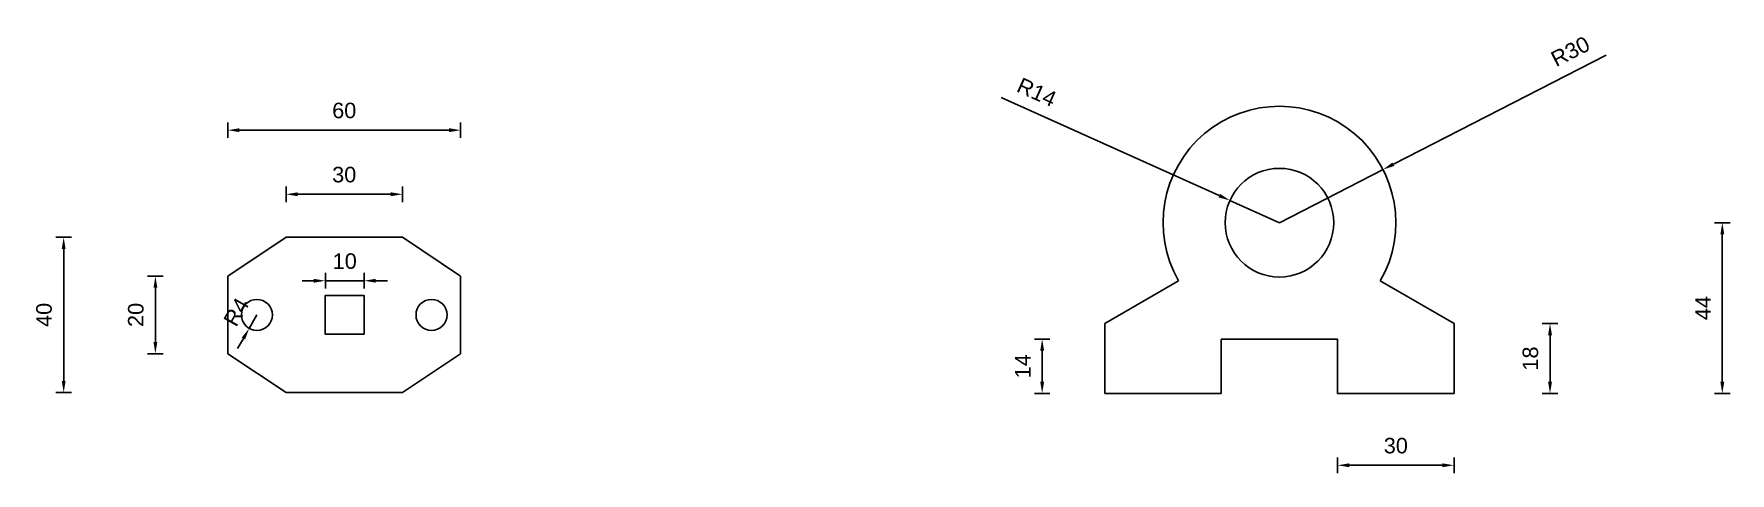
# Model space of a CAD drawing. Header units: millimetres. Extents: x 2100 to 32787, y 24082 to 35493.
# Drawn here: x 4572.5 to 5009.6, y 26051.8 to 26165 of the extents above; entities that cross this region are included whole.
import ezdxf

# ---------------------------------------------------------------- set-up
doc = ezdxf.new("R2010")
doc.units = ezdxf.units.MM
doc.linetypes.add('HIDDEN2', pattern=[4.7625, 3.175, -1.5875])
doc.layers.get('Defpoints').update_dxf_attribs({"color": 231, "linetype": 'HIDDEN2'})
doc.layers.add('ÖLÇÜ', color=181, linetype='Continuous')
doc.styles.get("Standard").update_dxf_attribs({"font": 'arial.ttf'})
doc.dimstyles.new('ISO-25', dxfattribs={"dimtxt": 4, "dimasz": 3, "dimexe": 2, "dimexo": 0.625, "dimgap": 3, "dimtad": 1, "dimtxsty": 'Standard', "dimcen": 2.5, "dimadec": 0, "dimazin": 0, "dimtfac": 1, "dimtix": 1, "dimtmove": 0, "dimatfit": 0, "dimfxl": 2, "dimfxlon": 1, "dimarcsym": 0})

# ---------------------------------------------------------------- blocks, each defined once
blk = doc.blocks.new('*D1659')
at = {"layer": 'Defpoints', "color": 0, "lineweight": 70, "ltscale": 3, "transparency": 16777216}
for p in [(4667.44, 26123.67), (4637.44, 26112.58), (4667.44, 26112.58)]:
    blk.add_point(p, dxfattribs=at)
at = {"layer": 'ÖLÇÜ', "color": 0, "lineweight": -2, "ltscale": 3, "transparency": 16777216}
for p, q in [((4637.44, 26121.67), (4637.44, 26125.67)), ((4640.44, 26123.67), (4664.44, 26123.67)), ((4667.44, 26121.67), (4667.44, 26125.67))]:
    blk.add_line(p, q, dxfattribs=at)
at = {"layer": 'ÖLÇÜ', "color": 0, "lineweight": 70, "ltscale": 3, "transparency": 16777216}
for points in [[(4640.44, 26124.17), (4640.44, 26123.17), (4637.44, 26123.67)], [(4664.44, 26124.17), (4664.44, 26123.17), (4667.44, 26123.67)]]:
    blk.add_solid(points, dxfattribs=at)
at = {"layer": 'ÖLÇÜ', "color": 0, "ltscale": 3, "transparency": 16777216, "insert": (4652.44, 26128.71), "char_height": 4, "attachment_point": 5}
blk.add_mtext('30', dxfattribs=at)
blk = doc.blocks.new('*D1660')
at = {"layer": 'Defpoints', "color": 0, "lineweight": 70, "ltscale": 3, "transparency": 16777216}
for p in [(4622.44, 26102.58), (4603.77, 26082.58), (4622.44, 26082.58)]:
    blk.add_point(p, dxfattribs=at)
at = {"layer": 'ÖLÇÜ', "color": 0, "lineweight": -2, "ltscale": 3, "transparency": 16777216}
for p, q in [((4605.77, 26102.58), (4601.77, 26102.58)), ((4603.77, 26099.58), (4603.77, 26085.58)), ((4605.77, 26082.58), (4601.77, 26082.58))]:
    blk.add_line(p, q, dxfattribs=at)
at = {"layer": 'ÖLÇÜ', "color": 0, "lineweight": 70, "ltscale": 3, "transparency": 16777216}
for points in [[(4603.27, 26099.58), (4604.27, 26099.58), (4603.77, 26102.58)], [(4603.27, 26085.58), (4604.27, 26085.58), (4603.77, 26082.58)]]:
    blk.add_solid(points, dxfattribs=at)
at = {"layer": 'ÖLÇÜ', "color": 0, "ltscale": 3, "transparency": 16777216, "insert": (4598.73, 26092.58), "char_height": 4, "attachment_point": 5, "rotation": 90}
blk.add_mtext('20', dxfattribs=at)
blk = doc.blocks.new('*D1661')
at = {"layer": 'Defpoints', "color": 0, "lineweight": 70, "ltscale": 3, "transparency": 16777216}
for p in [(4682.44, 26140.18), (4622.44, 26102.58), (4682.44, 26102.58)]:
    blk.add_point(p, dxfattribs=at)
at = {"layer": 'ÖLÇÜ', "color": 0, "lineweight": -2, "ltscale": 3, "transparency": 16777216}
for p, q in [((4622.44, 26138.18), (4622.44, 26142.18)), ((4625.44, 26140.18), (4679.44, 26140.18)), ((4682.44, 26138.18), (4682.44, 26142.18))]:
    blk.add_line(p, q, dxfattribs=at)
at = {"layer": 'ÖLÇÜ', "color": 0, "lineweight": 70, "ltscale": 3, "transparency": 16777216}
for points in [[(4625.44, 26140.68), (4625.44, 26139.68), (4622.44, 26140.18)], [(4679.44, 26140.68), (4679.44, 26139.68), (4682.44, 26140.18)]]:
    blk.add_solid(points, dxfattribs=at)
at = {"layer": 'ÖLÇÜ', "color": 0, "ltscale": 3, "transparency": 16777216, "insert": (4652.44, 26145.23), "char_height": 4, "attachment_point": 5}
blk.add_mtext('60', dxfattribs=at)
blk = doc.blocks.new('*D1591')
at = {"layer": 'Defpoints', "color": 0, "lineweight": 70, "ltscale": 3, "transparency": 16777216}
for p in [(4629.94, 26092.58), (4627.95, 26089.11)]:
    blk.add_point(p, dxfattribs=at)
at = {"layer": 'ÖLÇÜ', "color": 0, "lineweight": -2, "ltscale": 3, "transparency": 16777216}
for p, q in [((4629.94, 26092.58), (4627.95, 26089.11)), ((4626.46, 26086.51), (4624.97, 26083.91))]:
    blk.add_line(p, q, dxfattribs=at)
at = {"layer": 'ÖLÇÜ', "color": 0, "lineweight": 70, "ltscale": 3, "transparency": 16777216}
blk.add_solid([(4626.03, 26086.76), (4626.89, 26086.26), (4627.95, 26089.11)], dxfattribs=at)
at = {"layer": 'ÖLÇÜ', "color": 0, "ltscale": 3, "transparency": 16777216, "insert": (4624.61, 26093.33), "char_height": 4, "attachment_point": 5, "rotation": 60.1899}
blk.add_mtext('R4', dxfattribs=at)
blk = doc.blocks.new('*D1662')
at = {"layer": 'Defpoints', "color": 0, "lineweight": 70, "ltscale": 3, "transparency": 16777216}
for p in [(4657.57, 26101.38), (4647.57, 26097.58), (4657.57, 26097.58)]:
    blk.add_point(p, dxfattribs=at)
at = {"layer": 'ÖLÇÜ', "color": 0, "lineweight": -2, "ltscale": 3, "transparency": 16777216}
for p, q in [((4644.57, 26101.38), (4641.57, 26101.38)), ((4647.57, 26099.38), (4647.57, 26103.38)), ((4647.57, 26101.38), (4657.57, 26101.38)), ((4657.57, 26099.38), (4657.57, 26103.38)), ((4660.57, 26101.38), (4663.57, 26101.38))]:
    blk.add_line(p, q, dxfattribs=at)
at = {"layer": 'ÖLÇÜ', "color": 0, "lineweight": 70, "ltscale": 3, "transparency": 16777216}
for points in [[(4644.57, 26101.88), (4644.57, 26100.88), (4647.57, 26101.38)], [(4660.57, 26101.88), (4660.57, 26100.88), (4657.57, 26101.38)]]:
    blk.add_solid(points, dxfattribs=at)
at = {"layer": 'ÖLÇÜ', "color": 0, "ltscale": 3, "transparency": 16777216, "insert": (4652.57, 26106.42), "char_height": 4, "attachment_point": 5}
blk.add_mtext('10', dxfattribs=at)
blk = doc.blocks.new('*D1663')
at = {"layer": 'Defpoints', "color": 0, "lineweight": 70, "ltscale": 3, "transparency": 16777216}
for p in [(4637.44, 26112.58), (4580.13, 26072.58), (4637.44, 26072.58)]:
    blk.add_point(p, dxfattribs=at)
at = {"layer": 'ÖLÇÜ', "color": 0, "lineweight": -2, "ltscale": 3, "transparency": 16777216}
for p, q in [((4582.13, 26112.58), (4578.13, 26112.58)), ((4580.13, 26109.58), (4580.13, 26075.58)), ((4582.13, 26072.58), (4578.13, 26072.58))]:
    blk.add_line(p, q, dxfattribs=at)
at = {"layer": 'ÖLÇÜ', "color": 0, "lineweight": 70, "ltscale": 3, "transparency": 16777216}
for points in [[(4579.63, 26109.58), (4580.63, 26109.58), (4580.13, 26112.58)], [(4579.63, 26075.58), (4580.63, 26075.58), (4580.13, 26072.58)]]:
    blk.add_solid(points, dxfattribs=at)
at = {"layer": 'ÖLÇÜ', "color": 0, "ltscale": 3, "transparency": 16777216, "insert": (4575.08, 26092.58), "char_height": 4, "attachment_point": 5, "rotation": 90}
blk.add_mtext('40', dxfattribs=at)
blk = doc.blocks.new('*D1664')
at = {"layer": 'Defpoints', "color": 0, "lineweight": 70, "ltscale": 3, "transparency": 16777216}
for p in [(4938.49, 26090.34), (4938.49, 26072.34), (4963.23, 26072.34)]:
    blk.add_point(p, dxfattribs=at)
at = {"layer": 'ÖLÇÜ', "color": 0, "lineweight": -2, "ltscale": 3, "transparency": 16777216}
for p, q in [((4961.23, 26090.34), (4965.23, 26090.34)), ((4963.23, 26087.34), (4963.23, 26075.34)), ((4961.23, 26072.34), (4965.23, 26072.34))]:
    blk.add_line(p, q, dxfattribs=at)
at = {"layer": 'ÖLÇÜ', "color": 0, "lineweight": 70, "ltscale": 3, "transparency": 16777216}
for points in [[(4962.73, 26087.34), (4963.73, 26087.34), (4963.23, 26090.34)], [(4962.73, 26075.34), (4963.73, 26075.34), (4963.23, 26072.34)]]:
    blk.add_solid(points, dxfattribs=at)
at = {"layer": 'ÖLÇÜ', "color": 0, "ltscale": 3, "transparency": 16777216, "insert": (4958.19, 26081.34), "char_height": 4, "attachment_point": 5, "rotation": 90}
blk.add_mtext('18', dxfattribs=at)
blk = doc.blocks.new('*D1665')
at = {"layer": 'Defpoints', "color": 0, "lineweight": 70, "ltscale": 3, "transparency": 16777216}
for p in [(4908.49, 26072.34), (4938.49, 26072.34), (4908.49, 26053.83)]:
    blk.add_point(p, dxfattribs=at)
at = {"layer": 'ÖLÇÜ', "color": 0, "lineweight": -2, "ltscale": 3, "transparency": 16777216}
for p, q in [((4908.49, 26055.83), (4908.49, 26051.83)), ((4938.49, 26055.83), (4938.49, 26051.83)), ((4935.49, 26053.83), (4911.49, 26053.83))]:
    blk.add_line(p, q, dxfattribs=at)
at = {"layer": 'ÖLÇÜ', "color": 0, "lineweight": 70, "ltscale": 3, "transparency": 16777216}
for points in [[(4911.49, 26054.33), (4911.49, 26053.33), (4908.49, 26053.83)], [(4935.49, 26054.33), (4935.49, 26053.33), (4938.49, 26053.83)]]:
    blk.add_solid(points, dxfattribs=at)
at = {"layer": 'ÖLÇÜ', "color": 0, "ltscale": 3, "transparency": 16777216, "insert": (4923.49, 26058.87), "char_height": 4, "attachment_point": 5}
blk.add_mtext('30', dxfattribs=at)
blk = doc.blocks.new('*D1666')
at = {"layer": 'Defpoints', "color": 0, "lineweight": 70, "ltscale": 3, "transparency": 16777216}
for p in [(4832.33, 26086.34), (4878.49, 26086.34), (4878.49, 26072.34)]:
    blk.add_point(p, dxfattribs=at)
at = {"layer": 'ÖLÇÜ', "color": 0, "lineweight": -2, "ltscale": 3, "transparency": 16777216}
for p, q in [((4834.33, 26086.34), (4830.33, 26086.34)), ((4832.33, 26075.34), (4832.33, 26083.34)), ((4834.33, 26072.34), (4830.33, 26072.34))]:
    blk.add_line(p, q, dxfattribs=at)
at = {"layer": 'ÖLÇÜ', "color": 0, "lineweight": 70, "ltscale": 3, "transparency": 16777216}
for points in [[(4831.83, 26083.34), (4832.83, 26083.34), (4832.33, 26086.34)], [(4831.83, 26075.34), (4832.83, 26075.34), (4832.33, 26072.34)]]:
    blk.add_solid(points, dxfattribs=at)
at = {"layer": 'ÖLÇÜ', "color": 0, "ltscale": 3, "transparency": 16777216, "insert": (4827.33, 26079.34), "char_height": 4, "attachment_point": 5, "rotation": 90}
blk.add_mtext('14', dxfattribs=at)
blk = doc.blocks.new('*D1667')
at = {"layer": 'Defpoints', "color": 0, "lineweight": 70, "ltscale": 3, "transparency": 16777216}
for p in [(4893.49, 26116.34), (4893.49, 26072.34), (5007.64, 26072.34)]:
    blk.add_point(p, dxfattribs=at)
at = {"layer": 'ÖLÇÜ', "color": 0, "lineweight": -2, "ltscale": 3, "transparency": 16777216}
for p, q in [((5005.64, 26116.34), (5009.64, 26116.34)), ((5007.64, 26113.34), (5007.64, 26075.34)), ((5005.64, 26072.34), (5009.64, 26072.34))]:
    blk.add_line(p, q, dxfattribs=at)
at = {"layer": 'ÖLÇÜ', "color": 0, "lineweight": 70, "ltscale": 3, "transparency": 16777216}
for points in [[(5007.14, 26113.34), (5008.14, 26113.34), (5007.64, 26116.34)], [(5007.14, 26075.34), (5008.14, 26075.34), (5007.64, 26072.34)]]:
    blk.add_solid(points, dxfattribs=at)
at = {"layer": 'ÖLÇÜ', "color": 0, "ltscale": 3, "transparency": 16777216, "insert": (5002.64, 26094.34), "char_height": 4, "attachment_point": 5, "rotation": 90}
blk.add_mtext('44', dxfattribs=at)
blk = doc.blocks.new('*D1592')
at = {"layer": 'Defpoints', "color": 0, "lineweight": 70, "ltscale": 3, "transparency": 16777216}
for p in [(4920.18, 26130.03), (4893.49, 26116.34)]:
    blk.add_point(p, dxfattribs=at)
at = {"layer": 'ÖLÇÜ', "color": 0, "lineweight": -2, "ltscale": 3, "transparency": 16777216}
for p, q in [((4922.85, 26131.4), (4977.69, 26159.53)), ((4893.49, 26116.34), (4920.18, 26130.03))]:
    blk.add_line(p, q, dxfattribs=at)
at = {"layer": 'ÖLÇÜ', "color": 0, "lineweight": 70, "ltscale": 3, "transparency": 16777216}
blk.add_solid([(4922.62, 26131.85), (4923.08, 26130.96), (4920.18, 26130.03)], dxfattribs=at)
at = {"layer": 'ÖLÇÜ', "color": 0, "ltscale": 3, "transparency": 16777216, "insert": (4968.47, 26160.47), "char_height": 4, "attachment_point": 5, "rotation": 27.1585}
blk.add_mtext('R30', dxfattribs=at)
blk = doc.blocks.new('*D1593')
at = {"layer": 'Defpoints', "color": 0, "lineweight": 70, "ltscale": 3, "transparency": 16777216}
for p in [(4880.72, 26122.08), (4893.49, 26116.34)]:
    blk.add_point(p, dxfattribs=at)
at = {"layer": 'ÖLÇÜ', "color": 0, "lineweight": -2, "ltscale": 3, "transparency": 16777216}
for p, q in [((4877.99, 26123.32), (4821.79, 26148.61)), ((4893.49, 26116.34), (4880.72, 26122.08))]:
    blk.add_line(p, q, dxfattribs=at)
at = {"layer": 'ÖLÇÜ', "color": 0, "lineweight": 70, "ltscale": 3, "transparency": 16777216}
blk.add_solid([(4878.19, 26123.77), (4877.78, 26122.86), (4880.72, 26122.08)], dxfattribs=at)
at = {"layer": 'ÖLÇÜ', "color": 0, "ltscale": 3, "transparency": 16777216, "insert": (4830.93, 26149.98), "char_height": 4, "attachment_point": 5, "rotation": 335.7708}
blk.add_mtext('R14', dxfattribs=at)

msp = doc.modelspace()

# ---------------------------------------------------------------- linework, layer by layer
at = {"ltscale": 0.2}
for p, q in [((4622.439, 26102.584), (4637.439, 26112.584)), ((4637.439, 26112.584), (4667.439, 26112.584)), ((4682.439, 26102.584), (4667.439, 26112.584)), ((4622.439, 26092.584), (4622.439, 26102.584)), ((4682.439, 26102.584), (4682.439, 26082.584)), ((4622.439, 26092.584), (4622.439, 26082.584)), ((4622.439, 26082.584), (4637.439, 26072.584)), ((4682.439, 26082.584), (4667.439, 26072.584)), ((4878.489, 26072.339), (4878.489, 26086.339)), ((4878.489, 26086.339), (4908.489, 26086.339)), ((4908.489, 26086.339), (4908.489, 26072.339)), ((4637.439, 26072.584), (4667.439, 26072.584))]:
    msp.add_line(p, q, dxfattribs=at)
for points in [[(4878.489, 26072.339), (4848.489, 26072.339), (4848.489, 26090.339), (4867.513, 26101.33)], [(4908.489, 26072.339), (4938.489, 26072.339), (4938.489, 26090.339), (4919.465, 26101.33)]]:
    msp.add_lwpolyline(points, dxfattribs=at)
msp.add_lwpolyline([(4647.568, 26087.584), (4647.568, 26097.584), (4657.568, 26097.584), (4657.568, 26087.584)], close=True, dxfattribs=at)
for centre, radius in [((4893.489, 26116.339), 14), ((4629.939, 26092.584), 4), ((4674.939, 26092.584), 4)]:
    msp.add_circle(centre, radius, dxfattribs=at)
msp.add_arc((4893.489, 26116.339), 30, 329.98163, 210.01837, dxfattribs=at)

# ---------------------------------------------------------------- dimensions: what is measured, and where the dimension line sits
at = {"layer": 'ÖLÇÜ', "ltscale": 3}
for mpoint, picture, middle in [((4920.181, 26130.032), '*D1592', (4970.773, 26155.987)), ((4880.722, 26122.084), '*D1593', (4828.876, 26145.416))]:
    dim = msp.add_radius_dim(center=(4893.489, 26116.339), mpoint=mpoint, dimstyle='ISO-25', dxfattribs=at)
    dim.commit()
    dim.dimension.update_dxf_attribs({"geometry": picture, "text_midpoint": middle, "dimtype": 164})
for base, p1, p2, picture, middle in [((4682.439, 26140.184), (4622.439, 26102.584), (4682.439, 26102.584), '*D1661', (4652.439, 26145.226)), ((4667.439, 26123.67), (4637.439, 26112.584), (4667.439, 26112.584), '*D1659', (4652.439, 26128.713)), ((4657.568, 26101.378), (4647.568, 26097.584), (4657.568, 26097.584), '*D1662', (4652.568, 26106.421)), ((4908.489, 26053.826), (4938.489, 26072.339), (4908.489, 26072.339), '*D1665', (4923.489, 26058.87))]:
    dim = msp.add_linear_dim(base=base, p1=p1, p2=p2, dimstyle='ISO-25', dxfattribs=at)
    dim.commit()
    dim.dimension.update_dxf_attribs({"geometry": picture, "text_midpoint": middle})
for base, p1, p2, picture, middle in [((5007.638, 26072.339), (4893.489, 26116.339), (4893.489, 26072.339), '*D1667', (5002.638, 26094.339)), ((4580.127, 26072.584), (4637.439, 26112.584), (4637.439, 26072.584), '*D1663', (4575.084, 26092.584)), ((4603.772, 26082.584), (4622.439, 26102.584), (4622.439, 26082.584), '*D1660', (4598.73, 26092.584)), ((4963.227, 26072.339), (4938.489, 26090.339), (4938.489, 26072.339), '*D1664', (4958.185, 26081.339)), ((4832.335, 26086.339), (4878.489, 26072.339), (4878.489, 26086.339), '*D1666', (4827.327, 26079.339))]:
    dim = msp.add_linear_dim(base=base, p1=p1, p2=p2, angle=90, dimstyle='ISO-25', dxfattribs=at)
    dim.commit()
    dim.dimension.update_dxf_attribs({"geometry": picture, "text_midpoint": middle})
dim = msp.add_radius_dim(center=(4629.939, 26092.584), mpoint=(4627.951, 26089.114), dimstyle='ISO-25', dxfattribs=at)
dim.commit()
dim.dimension.update_dxf_attribs({"geometry": '*D1591', "text_midpoint": (4624.607, 26093.335)})

doc.saveas('drawing.dxf')
